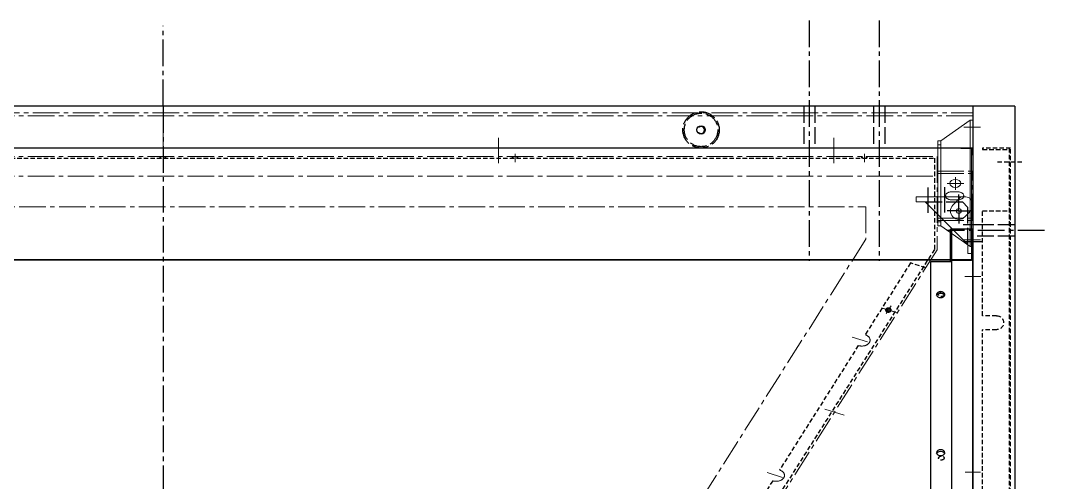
# Model space of a CAD drawing. Header units: millimetres. Extents: x -30327 to 34858, y 4015 to 75103.
# Drawn here: x 12879 to 13611, y 74292 to 74623 of the extents above; entities that cross this region are included whole.
import ezdxf

# ---------------------------------------------------------------- set-up
doc = ezdxf.new("R2010")
doc.units = ezdxf.units.MM
for name, pattern in [('ACAD_ISO02W100', [15, 12, -3]), ('CENTER2', [28.575, 19.05, -3.175, 3.175, -3.175]), ('HIDDEN2', [4.7625, 3.175, -1.5875])]:
    doc.linetypes.add(name, pattern=pattern)
doc.layers.add('cen', color=1, linetype='CENTER2', lineweight=9)
doc.layers.add('dim', color=2, linetype='Continuous', lineweight=9)
for name, color, linetype in [('green', 3, 'ACAD_ISO02W100'), ('hidden', 3, 'HIDDEN2'), ('magenta', 6, 'Continuous'), ('red', 1, 'CENTER2')]:
    doc.layers.add(name, color=color, linetype=linetype)

# ---------------------------------------------------------------- blocks, each defined once
blk = doc.blocks.new('DDD')
for p, q in [((4725.73, 13519.48), (4695.23, 13549.98)), ((4725.73, 13519.48), (4695.23, 13549.98)), ((4720.74, 13553.48), (4714.99, 13547.73)), ((4720.74, 13553.48), (4714.99, 13547.73)), ((4729.23, 13545), (4723.47, 13539.24)), ((4729.23, 13545), (4723.47, 13539.24))]:
    blk.add_line(p, q)
blk.add_lwpolyline([(4688.73, 13553.48), (4724.23, 13553.48, -0.414214), (4729.23, 13548.48), (4729.23, 13512.98)], format="xyb")
blk.add_lwpolyline([(4688.73, 13553.48), (4724.23, 13553.48, -0.414214), (4729.23, 13548.48), (4729.23, 13512.98)], format="xyb")
for points in [[(4688.73, 13553.48), (4688.73, 13549.98)], [(4688.73, 13553.48), (4688.73, 13549.98)], [(4688.73, 13549.98), (4695.23, 13549.98)], [(4688.73, 13549.98), (4695.23, 13549.98)], [(4725.73, 13519.48), (4725.73, 13512.98)], [(4725.73, 13519.48), (4725.73, 13512.98)], [(4725.73, 13512.98), (4729.23, 13512.98)], [(4725.73, 13512.98), (4729.23, 13512.98)]]:
    blk.add_lwpolyline(points)
blk.add_circle((4719.23, 13543.48), 1.75)
blk.add_circle((4719.23, 13543.48), 1.75)
blk.add_arc((4719.23, 13543.48), 6, 135, 315)
blk.add_arc((4719.23, 13543.48), 6, 135, 315)
at = {"layer": 'green'}
for p, q in [((4695.23, 13549.98), (4721.73, 13549.98)), ((4695.23, 13549.98), (4721.73, 13549.98)), ((4721.73, 13549.98), (4725.73, 13545.98)), ((4721.73, 13549.98), (4725.73, 13545.98)), ((4725.73, 13519.48), (4725.73, 13545.98)), ((4725.73, 13519.48), (4725.73, 13545.98))]:
    blk.add_line(p, q, dxfattribs=at)
at = {"layer": 'red'}
for p, q in [((4697.23, 13542.02), (4697.23, 13560.21)), ((4697.23, 13542.02), (4697.23, 13560.21)), ((4709.23, 13542.32), (4709.23, 13560.51)), ((4709.23, 13542.32), (4709.23, 13560.51)), ((4719.23, 13543.48), (4719.23, 13555.15)), ((4719.23, 13543.48), (4719.23, 13555.15)), ((4719.23, 13543.48), (4710.82, 13543.48)), ((4719.23, 13543.48), (4710.82, 13543.48)), ((4719.23, 13543.48), (4727.73, 13543.5)), ((4719.23, 13543.48), (4727.73, 13543.5)), ((4719.23, 13543.48), (4719.23, 13534.6)), ((4719.23, 13543.48), (4719.23, 13534.6)), ((4735.86, 13533.48), (4722.43, 13533.48)), ((4735.86, 13533.48), (4722.43, 13533.48)), ((4735.86, 13521.48), (4722.43, 13521.48)), ((4735.86, 13521.48), (4722.43, 13521.48))]:
    blk.add_line(p, q, dxfattribs=at)
blk = doc.blocks.new('htrsdgstergs')
for p, q in [((3647.03, 65525.53), (3775.03, 65525.53)), ((3647.03, 65523.53), (3647.03, 65525.53)), ((3647.03, 65523.53), (3775.03, 65523.53)), ((3668.03, 65502.53), (3647.03, 65523.53)), ((3754.03, 65502.53), (3775.03, 65523.53)), ((3775.03, 65525.53), (3775.03, 65523.53)), ((3754.03, 65502.53), (3668.03, 65502.53)), ((3668.03, 65502.53), (3668.03, 65500.53)), ((3754.03, 65500.53), (3668.03, 65500.53)), ((3672.03, 65502.53), (3672.03, 65500.53)), ((3750.03, 65502.53), (3750.03, 65500.53)), ((3754.03, 65502.53), (3754.03, 65500.53))]:
    blk.add_line(p, q)
blk.add_circle((3711.03, 65513.03), 4)
at = {"layer": 'cen'}
for p, q in [((3654.03, 65519.17), (3654.03, 65531.09)), ((3768.03, 65519.17), (3768.03, 65531.09)), ((3711.03, 65507.07), (3711.03, 65518.99)), ((3704.59, 65513.03), (3717.24, 65513.03))]:
    blk.add_line(p, q, dxfattribs=at)
blk = doc.blocks.new('GSEFREGFSEA')
for p, q in [((-479.42, 54556.5), (-810.47, 55296.77)), ((-530.42, 54545.62), (-843.53, 55245.77)), ((-507.96, 54620.33), (-518.92, 54615.43)), ((-479.42, 54461.86), (-479.42, 54556.5)), ((-530.42, 54512.86), (-530.42, 54545.62)), ((-479.42, 54526.86), (-454.42, 54526.86)), ((-479.42, 54524.36), (-454.42, 54524.36)), ((-454.42, 54526.86), (-454.42, 54476.86)), ((-1536.42, 54512.86), (-530.42, 54512.86)), ((-469.42, 54505.86), (-464.42, 54505.86)), ((-469.42, 54497.86), (-464.42, 54497.86)), ((-1587.42, 54481.86), (-479.42, 54481.86)), ((-479.42, 54479.36), (-454.42, 54479.36)), ((-479.42, 54476.86), (-454.42, 54476.86)), ((-1587.42, 54461.86), (-479.42, 54461.86))]:
    blk.add_line(p, q)
for centre, radius, start, end in [((-594.68, 54784.85), 6, 293.93669, 114.09462), ((-533.45, 54647.92), 6, 293.93669, 114.09462), ((-469.42, 54501.86), 4, 90, 270), ((-464.42, 54501.86), 4, 270, 90)]:
    blk.add_arc(centre, radius, start, end)
at = {"layer": 'cen'}
for p, q in [((-601.11, 54782), (-590.14, 54786.86)), ((-559.76, 54717.67), (-545.98, 54723.83)), ((-540.25, 54644.9), (-529.28, 54649.77)), ((-510.76, 54619.07), (-518.65, 54615.56)), ((-1033.42, 54459.29), (-1033.42, 54467.92)), ((-781.42, 54459.29), (-781.42, 54467.92)), ((-531.42, 54459.29), (-531.42, 54467.92))]:
    blk.add_line(p, q, dxfattribs=at)
at = {"layer": 'cen', "ltscale": 4}
blk.add_line((-515.89, 54620.92), (-512.4, 54613.08), dxfattribs=at)
at = {"layer": 'hidden'}
for p, q in [((-481.42, 54556.08), (-811.77, 55294.77)), ((-597.13, 54790.33), (-653.47, 54916.3)), ((-535.89, 54653.4), (-592.23, 54779.37)), ((-498.51, 54569.79), (-531, 54642.44)), ((-487.55, 54574.69), (-498.51, 54569.79)), ((-481.42, 54463.86), (-481.42, 54556.08)), ((-1585.42, 54463.86), (-481.42, 54463.86))]:
    blk.add_line(p, q, dxfattribs=at)
at = {"layer": 'hidden', "ltscale": 4}
for p, q in [((-1035.42, 54463.86), (-1035.42, 54461.86)), ((-1034.92, 54463.86), (-1034.92, 54461.86)), ((-1031.92, 54463.86), (-1031.92, 54461.86)), ((-1031.42, 54463.86), (-1031.42, 54461.86)), ((-783.42, 54463.86), (-783.42, 54461.86)), ((-782.92, 54463.86), (-782.92, 54461.86)), ((-779.92, 54463.86), (-779.92, 54461.86)), ((-779.42, 54463.86), (-779.42, 54461.86)), ((-533.42, 54463.86), (-533.42, 54461.86)), ((-532.92, 54463.86), (-532.92, 54461.86)), ((-529.92, 54463.86), (-529.92, 54461.86)), ((-529.42, 54463.86), (-529.42, 54461.86))]:
    blk.add_line(p, q, dxfattribs=at)
for radius in [2, 2, 1.5, 1.5]:
    blk.add_circle((-514.35, 54617.48), radius, dxfattribs=at)
blk = doc.blocks.new('HTHERHT')
at = {"lineweight": 15}
for p, q in [((9552.16, 59447.97), (8395.16, 59447.97)), ((9552.16, 59447.97), (9552.16, 59446.23)), ((9552.16, 59446.23), (9552.16, 59368.27)), ((9552.16, 59368.27), (8395.16, 59368.27)), ((9538.16, 59367.75), (8409.16, 59367.75)), ((9538.16, 59367.93), (9552.16, 59367.93)), ((9538.16, 59367.93), (9538.16, 59367.75)), ((9538.16, 59367.75), (9538.16, 59202.97)), ((9538.16, 59367.47), (9552.16, 59367.47)), ((9552.16, 59368.27), (9552.16, 59367.93)), ((9552.16, 59367.47), (9552.16, 59367.93))]:
    blk.add_line(p, q, dxfattribs=at)
at = {"layer": 'cen'}
for p, q in [((8973.66, 59454.21), (8973.66, 59436.09)), ((9213.66, 59455.21), (9213.66, 59437.09)), ((9453.66, 59455.21), (9453.66, 59437.09))]:
    blk.add_line(p, q, dxfattribs=at)
at = {"layer": 'hidden', "extrusion": (0, -0.707107, 0.707107)}
for centre in [(9530.66, 41961.93, -41961.93), (9530.66, 41879.16, -41879.16)]:
    blk.add_circle(centre, 2, dxfattribs=at)
blk = doc.blocks.new('HRTSHGSRTGH')
for p, q in [((11015.08, 58921.01), (11015.08, 59109)), ((11015.08, 59109), (11031.08, 59109)), ((11030.08, 59085.59), (11030.08, 59109)), ((11031.08, 59085.59), (11031.08, 59109)), ((11030.08, 58921.01), (11030.08, 59085.59)), ((11030.08, 59085.59), (11045.08, 59085.59)), ((11045.08, 58921.01), (11045.08, 59085.59)), ((11015.08, 58921.01), (11045.08, 58921.01)), ((11015.08, 58921.01), (11030.08, 58921.01)), ((11015.08, 58921.01), (11015.08, 58900.01)), ((11016.08, 58920.01), (11031.08, 58920.01)), ((11016.08, 58920.01), (11016.08, 58900.01)), ((11030.08, 58921.72), (11045.08, 58921.72)), ((11031.08, 58920.01), (11031.08, 58921.01))]:
    blk.add_line(p, q)
at = {"extrusion": (0, -0.707107, 0.707107)}
for centre in [(11038.08, 41763.22, -41763.22), (11038.08, 41683.22, -41683.22)]:
    blk.add_circle(centre, 3, dxfattribs=at)
for centre in [(11038.08, 41761.72, -41763.22), (11038.08, 41681.72, -41683.22)]:
    blk.add_arc(centre, 3, 14.47751, 165.52249, dxfattribs=at)
at = {"layer": 'cen'}
for p, q in [((11009.3, 59075.01), (11020.87, 59075.01)), ((11009.52, 58935.01), (11020.65, 58935.01))]:
    blk.add_line(p, q, dxfattribs=at)
blk = doc.blocks.new('HTSRSR')
for p, q in [((2395.44, 58562.78), (2395.44, 58587.99)), ((2998.44, 58584.35), (2998.44, 58566.74)), ((2385.44, 58576.25), (3008.44, 58576.25)), ((2385.44, 58556.25), (2385.44, 58576.25)), ((2386.44, 58575.25), (2386.44, 58556.25)), ((2430.44, 58576.25), (2430.44, 58556.25)), ((2963.44, 58556.25), (2963.44, 58576.25)), ((3007.44, 58556.25), (3007.44, 58575.25)), ((3008.44, 58576.25), (3008.44, 58556.25)), ((2748.44, 58566.25), (2748.44, 58556.25)), ((2758.44, 58566.25), (2758.44, 58556.25)), ((2878.44, 58566.25), (2878.44, 58556.25)), ((2888.44, 58566.25), (2888.44, 58556.25)), ((2386.44, 58556.25), (2385.44, 58556.25)), ((2430.44, 58556.25), (2748.44, 58556.25)), ((2758.44, 58556.25), (2878.44, 58556.25)), ((2888.44, 58556.25), (2963.44, 58556.25)), ((3008.44, 58556.25), (3007.44, 58556.25))]:
    blk.add_line(p, q)
for centre in [(2753.44, 58566.25), (2883.44, 58566.25)]:
    blk.add_arc(centre, 5, 0, 180)
at = {"layer": 'hidden'}
blk.add_line((3008.44, 58575.25), (2385.44, 58575.25), dxfattribs=at)

msp = doc.modelspace()

# ---------------------------------------------------------------- linework, layer by layer
for p, q in [((13590.0958, 74561.1873), (12371.0958, 74561.1873)), ((13560.0958, 74561.1873), (13560.0958, 73377.1873)), ((13590.0958, 74561.1873), (13590.0958, 73377.1873)), ((13560.0958, 74531.1873), (12401.0958, 74531.1873)), ((13551.6105, 74531.1873), (13560.0958, 74531.1873)), ((13560.0958, 74526.1873), (13560.0958, 74531.1873))]:
    msp.add_line(p, q)
msp.add_circle((13365.6171, 74544.1873), 3)
msp.add_arc((13365.6171, 74544.1873), 2.5, 225, 135)
at = {"layer": 'cen'}
for q in [(12980.5958, 74559.1873), (12980.5958, 74529.1873)]:
    msp.add_line((12980.5958, 74544.1873), q, dxfattribs=at)
msp.add_lwpolyline([(12401.6414, 74556.3004), (13560.1414, 74556.3004), (13560.1414, 74554.3004), (12401.6414, 74554.3004)], close=True, dxfattribs=at)
msp.add_lwpolyline([(12980.5958, 74528.9273), (12980.5958, 74555.6873)], dxfattribs=at)
at = {"layer": 'green'}
for p, q in [((13439.0958, 74561.1873), (13439.0958, 74531.1873)), ((13447.0958, 74561.1873), (13447.0958, 74531.1873)), ((13447.0958, 74561.1873), (13447.0958, 74531.1873)), ((13489.0958, 74561.1873), (13489.0958, 74531.1873)), ((13497.0958, 74561.1873), (13497.0958, 74531.1873)), ((13590.0958, 74476.1873), (13560.0958, 74476.1873)), ((13590.0958, 74468.1873), (13560.0958, 74468.1873))]:
    msp.add_line(p, q, dxfattribs=at)
for radius in [13, 12]:
    msp.add_circle((13365.6171, 74544.1873), radius, dxfattribs=at)
at = {"layer": 'red'}
for p, q in [((13443.0958, 74622.5283), (13443.0958, 74450.4876)), ((13493.0958, 74622.5283), (13493.0958, 74450.4876)), ((12980.5958, 74561.1873), (12980.5958, 74618.7504)), ((12980.5958, 74561.1873), (12980.5958, 73646.0209)), ((13611.3983, 74472.1873), (13542.006, 74472.1873))]:
    msp.add_line(p, q, dxfattribs=at)

# ---------------------------------------------------------------- block references
at = {"layer": 'cen', "extrusion": (0, 0.707107, 0.707107), "xscale": -1}
msp.add_blockref('GSEFREGFSEA', (-14014.0151, -107166.6933, 52689.8285), dxfattribs=at)
at = {"layer": 'dim', "extrusion": (4.32978e-17, -0.707107, 0.707107), "xscale": -1, "rotation": 270}
msp.add_blockref('htrsdgstergs', (-51965.4333, 48944.0895, -52712.1145), dxfattribs=at)
at = {"layer": 'dim'}
for name, p in [('HTHERHT', (4006.9348, 15083.2219)), ('DDD', (8830.8657, 60942.7038))]:
    msp.add_blockref(name, p, dxfattribs=at)
at = {"layer": 'hidden', "xscale": -1, "rotation": 270}
msp.add_blockref('HTSRSR', (-44989.1494, 71522.7448), dxfattribs=at)
at = {"layer": 'magenta', "color": 1, "xscale": -1}
msp.add_blockref('HRTSHGSRTGH', (24575.18, 15364.1781), dxfattribs=at)

doc.saveas('drawing.dxf')
